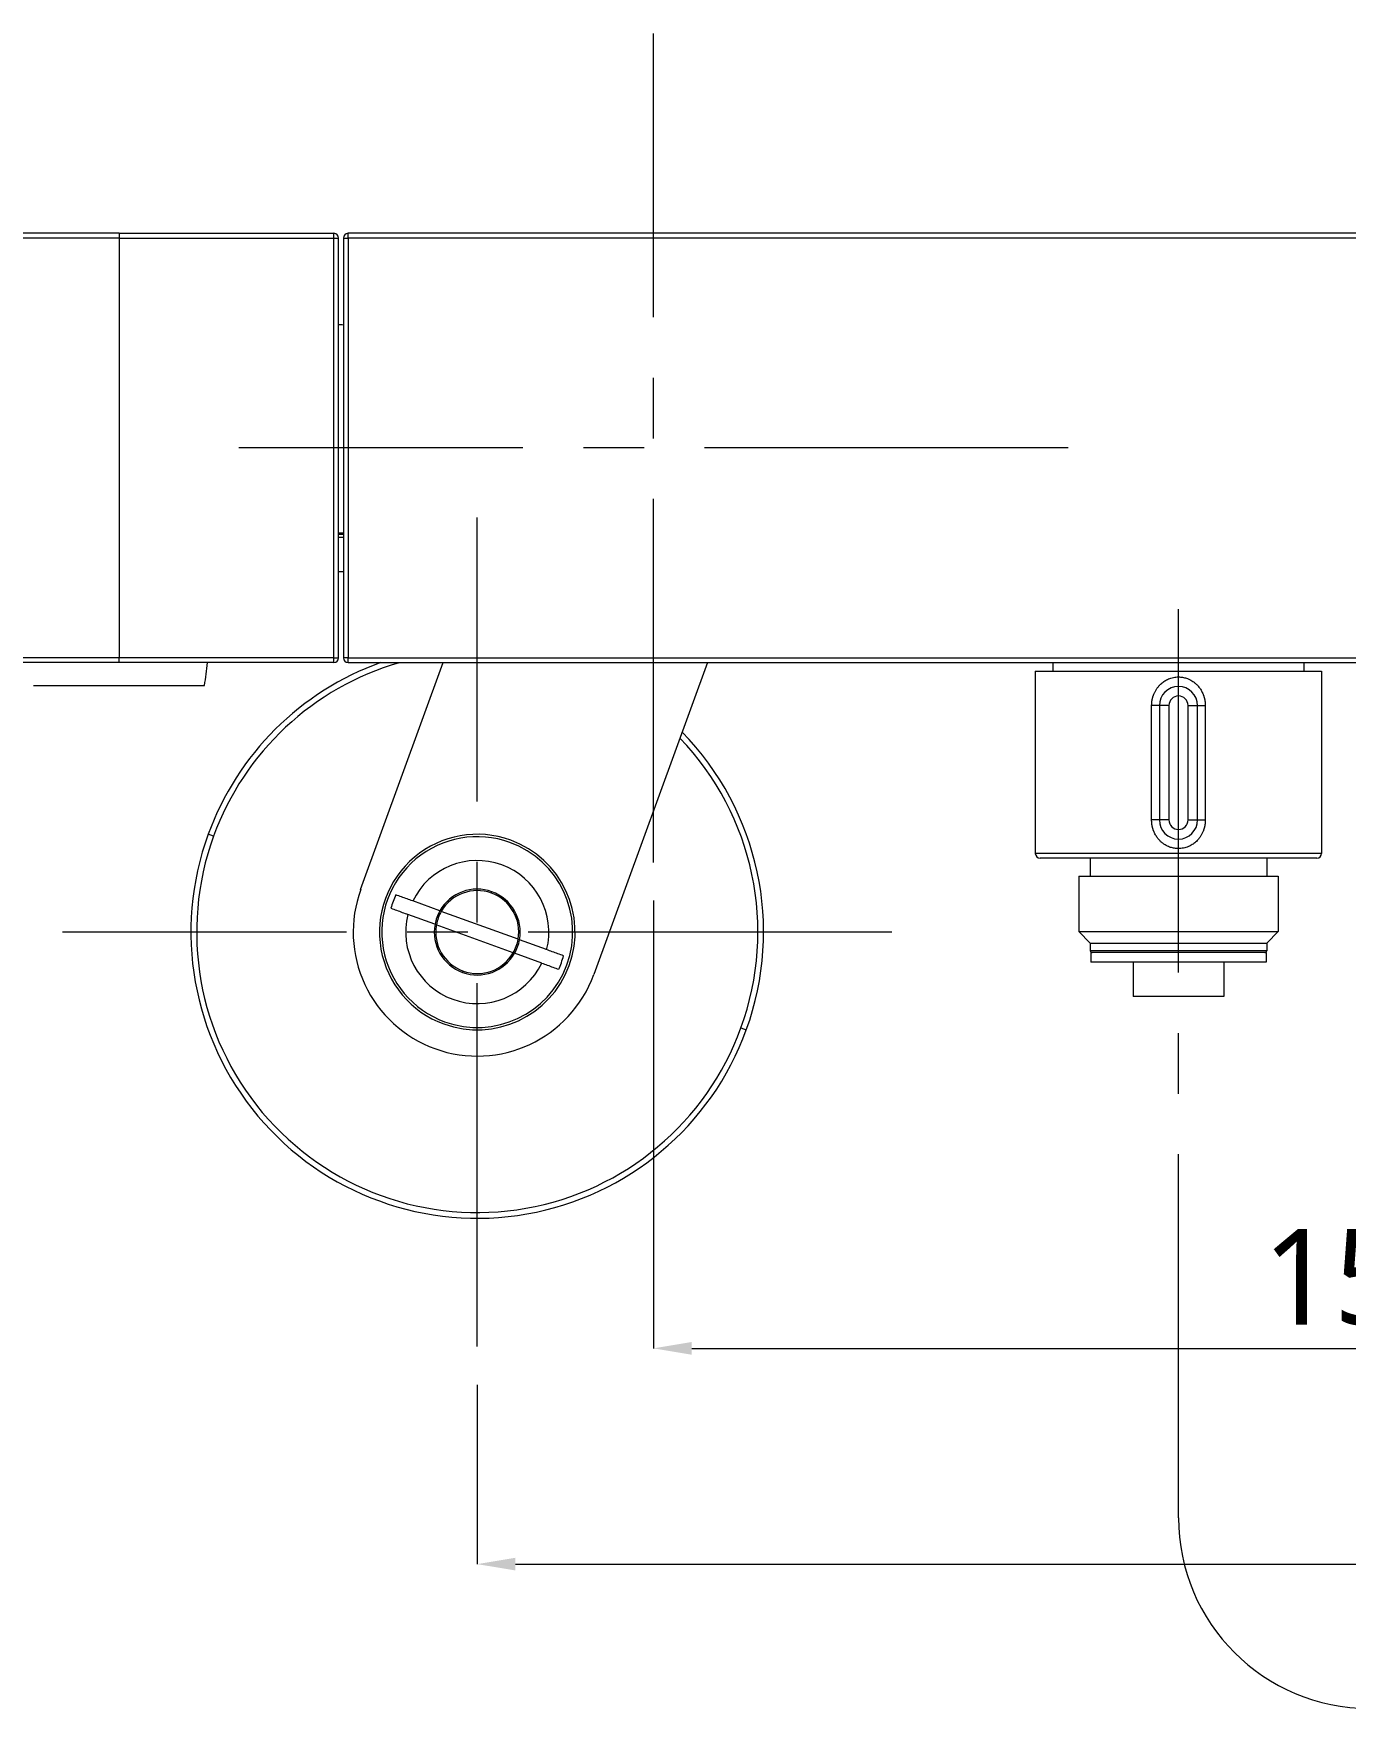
# Model space of a CAD drawing. Extents: x 3349 to 5808, y -3 to 827.
# Drawn here: x 3563.1 to 3700.6, y 116 to 291.6 of the extents above; entities that cross this region are included whole.
import ezdxf

# ---------------------------------------------------------------- set-up
doc = ezdxf.new("R2010")
doc.units = 0
doc.header["$LTSCALE"] = 4
doc.header["$MEASUREMENT"] = 0
doc.header["$PDMODE"] = 3
doc.header["$PDSIZE"] = -10
doc.linetypes.add('CENTER2', pattern=[28.575, 19.05, -3.175, 3.175, -3.175])
doc.layers.get('0').update_dxf_attribs({"linetype": 'CONTINUOUS'})
doc.layers.get('DEFPOINTS').update_dxf_attribs({"linetype": 'CONTINUOUS'})
doc.layers.add('1', color=7, linetype='CONTINUOUS')
doc.layers.add('Cneter', color=1, linetype='CENTER2', lineweight=13)
doc.styles.add('Daelim Dimension', font='NanumGothic.ttf')
doc.dimstyles.new('DEFAULT', dxfattribs={"dimscale": 2, "dimtxt": 2, "dimasz": 2, "dimexe": 0, "dimexo": 2, "dimgap": 1, "dimtad": 1, "dimdec": 1, "dimzin": 9, "dimdsep": 46, "dimtxsty": 'Daelim Dimension', "dimcen": 0.5, "dimclrd": 252, "dimclre": 252, "dimclrt": 3, "dimadec": 1, "dimazin": 0, "dimtfac": 1, "dimtdec": 1, "dimtix": 1, "dimtmove": 0, "dimatfit": 3, "dimfxl": 1, "dimtolj": 1, "dimtzin": 1, "dimlwd": 9, "dimlwe": 9, "dimarcsym": 0})

# ---------------------------------------------------------------- blocks, each defined once
blk = doc.blocks.new('*D3')
at = {"color": 5, "lineweight": 9, "ltscale": 0.5, "transparency": 16777216}
for p, q in [((3628.11, 200.74), (3628.11, 153.8)), ((3778.11, 200.74), (3778.11, 153.8)), ((3632.11, 153.8), (3774.11, 153.8))]:
    blk.add_line(p, q, dxfattribs=at)
at = {"color": 5, "ltscale": 0.5, "transparency": 16777216}
for points in [[(3632.11, 154.47), (3632.11, 153.13), (3628.11, 153.8)], [(3774.11, 154.47), (3774.11, 153.13), (3778.11, 153.8)]]:
    blk.add_solid(points, dxfattribs=at)
at = {"layer": 'DEFPOINTS', "color": 0, "ltscale": 0.5, "transparency": 16777216}
for p in [(3628.11, 204.74), (3778.11, 204.74), (3778.11, 153.8)]:
    blk.add_point(p, dxfattribs=at)
at = {"color": 7, "ltscale": 0.5, "transparency": 16777216, "insert": (3703.11, 161.23), "char_height": 10, "attachment_point": 5, "style": 'Daelim Dimension'}
blk.add_mtext('\\A1;150', dxfattribs=at)
blk = doc.blocks.new('*D4')
at = {"color": 5, "lineweight": 9, "ltscale": 0.5, "transparency": 16777216}
for p, q in [((3609.64, 149.99), (3609.64, 131.18)), ((3796.58, 149.99), (3796.58, 131.18)), ((3613.64, 131.18), (3792.58, 131.18))]:
    blk.add_line(p, q, dxfattribs=at)
at = {"color": 5, "ltscale": 0.5, "transparency": 16777216}
for points in [[(3613.64, 131.85), (3613.64, 130.52), (3609.64, 131.18)], [(3792.58, 131.85), (3792.58, 130.52), (3796.58, 131.18)]]:
    blk.add_solid(points, dxfattribs=at)
at = {"layer": 'DEFPOINTS', "color": 0, "ltscale": 0.5, "transparency": 16777216}
for p in [(3609.64, 153.99), (3796.58, 153.99), (3796.58, 131.18)]:
    blk.add_point(p, dxfattribs=at)
at = {"color": 7, "ltscale": 0.5, "transparency": 16777216, "insert": (3727.15, 138.63), "char_height": 10, "attachment_point": 5, "style": 'Daelim Dimension'}
blk.add_mtext('\\A1;150~250', dxfattribs=at)

msp = doc.modelspace()

# ---------------------------------------------------------------- linework, layer by layer
at = {"layer": '1', "color": 7, "linetype": 'Continuous', "lineweight": 18}
for p, q in [((3572.11, 270.69), (3557.61, 270.69)), ((3572.11, 270.69), (3557.61, 270.69)), ((3572.11, 270.69), (3594.61, 270.69)), ((3572.11, 270.69), (3594.61, 270.69)), ((3749.48, 270.69), (3596.11, 270.69)), ((3749.48, 270.69), (3596.11, 270.69)), ((3595.11, 226.19), (3595.11, 270.19)), ((3595.11, 226.19), (3595.11, 270.19)), ((3595.61, 270.19), (3595.61, 226.19)), ((3595.61, 270.19), (3595.61, 226.19)), ((3595.11, 235.24), (3595.61, 235.23)), ((3595.11, 235.24), (3595.61, 235.23)), ((3572.11, 225.69), (3557.61, 225.69)), ((3572.11, 225.69), (3557.61, 225.69)), ((3594.61, 225.69), (3572.11, 225.69)), ((3594.61, 225.69), (3572.11, 225.69)), ((3596.11, 225.69), (3749.48, 225.69)), ((3596.11, 225.69), (3749.48, 225.69)), ((3597.42, 201.89), (3606.08, 225.69)), ((3633.75, 225.69), (3621.85, 193)), ((3668.11, 224.79), (3698.11, 224.79)), ((3668.11, 224.79), (3668.11, 205.69)), ((3668.11, 224.79), (3698.11, 224.79)), ((3668.11, 224.79), (3668.11, 205.69)), ((3669.96, 225.69), (3669.96, 224.79)), ((3669.96, 225.69), (3669.96, 224.79)), ((3696.26, 225.69), (3696.26, 224.79)), ((3696.26, 225.69), (3696.26, 224.79)), ((3698.11, 224.79), (3698.11, 205.69)), ((3698.11, 224.79), (3698.11, 205.69)), ((3563.15, 223.29), (3581.07, 223.29)), ((3563.15, 223.29), (3581.07, 223.29)), ((3681.11, 221.19), (3681.11, 209.19)), ((3681.11, 221.19), (3681.11, 209.19)), ((3685.11, 209.19), (3685.11, 221.19)), ((3685.11, 209.19), (3685.11, 221.19)), ((3697.61, 205.19), (3668.61, 205.19)), ((3697.61, 205.19), (3668.61, 205.19)), ((3673.86, 205.19), (3673.86, 203.29)), ((3673.86, 205.19), (3673.86, 203.29)), ((3692.36, 205.19), (3692.36, 203.29)), ((3692.36, 205.19), (3692.36, 203.29)), ((3672.66, 203.29), (3672.66, 197.49)), ((3672.66, 203.29), (3693.56, 203.29)), ((3672.66, 203.29), (3672.66, 197.49)), ((3672.66, 203.29), (3693.56, 203.29)), ((3693.56, 203.29), (3693.56, 197.49)), ((3693.56, 203.29), (3693.56, 197.49)), ((3605.72, 199.67), (3602.88, 200.7)), ((3605.21, 198.26), (3602.37, 199.29)), ((3613.92, 196.68), (3605.87, 199.61)), ((3613.41, 195.27), (3605.35, 198.2)), ((3673.86, 196.29), (3672.66, 197.49)), ((3672.66, 197.49), (3693.56, 197.49)), ((3672.66, 197.49), (3693.56, 197.49)), ((3673.86, 196.29), (3672.66, 197.49)), ((3692.36, 196.29), (3693.56, 197.49)), ((3692.36, 196.29), (3693.56, 197.49)), ((3616.39, 194.19), (3613.55, 195.22)), ((3616.91, 195.6), (3614.06, 196.63)), ((3673.86, 196.29), (3673.86, 195.49)), ((3673.86, 196.29), (3692.36, 196.29)), ((3673.86, 196.29), (3673.86, 195.49)), ((3673.86, 196.29), (3692.36, 196.29)), ((3692.31, 195.29), (3673.91, 195.29)), ((3673.91, 195.29), (3673.91, 194.29)), ((3692.31, 195.29), (3673.91, 195.29)), ((3673.91, 195.29), (3673.91, 194.29)), ((3692.31, 195.29), (3692.31, 194.29)), ((3692.31, 195.29), (3692.31, 194.29)), ((3692.36, 196.29), (3692.36, 195.49)), ((3692.36, 196.29), (3692.36, 195.49)), ((3692.31, 194.29), (3673.91, 194.29)), ((3692.31, 194.29), (3673.91, 194.29)), ((3678.36, 194.29), (3678.36, 190.69)), ((3678.36, 194.29), (3678.36, 190.69)), ((3687.86, 194.29), (3687.86, 190.69)), ((3687.86, 194.29), (3687.86, 190.69)), ((3687.86, 190.69), (3678.36, 190.69)), ((3687.86, 190.69), (3678.36, 190.69))]:
    msp.add_line(p, q, dxfattribs=at)
at = {"layer": '1', "color": 7, "linetype": 'Continuous', "lineweight": 13}
for p, q in [((3572.11, 270.69), (3572.11, 270.19)), ((3572.11, 270.69), (3572.11, 270.19)), ((3594.61, 270.19), (3594.61, 270.69)), ((3594.61, 270.19), (3594.61, 270.69)), ((3596.11, 270.19), (3596.11, 270.69)), ((3596.11, 270.19), (3596.11, 270.69)), ((3572.11, 270.19), (3557.11, 270.19)), ((3572.11, 270.19), (3557.11, 270.19)), ((3572.11, 270.19), (3572.11, 226.19)), ((3572.11, 270.19), (3594.61, 270.19)), ((3572.11, 270.19), (3572.11, 226.19)), ((3572.11, 270.19), (3594.61, 270.19)), ((3594.61, 226.19), (3594.61, 270.19)), ((3594.61, 270.19), (3595.11, 270.19)), ((3594.61, 270.19), (3595.11, 270.19)), ((3594.61, 226.19), (3594.61, 270.19)), ((3595.61, 270.19), (3596.11, 270.19)), ((3595.61, 270.19), (3596.11, 270.19)), ((3749.48, 270.19), (3596.11, 270.19)), ((3596.11, 270.19), (3596.11, 226.19)), ((3749.48, 270.19), (3596.11, 270.19)), ((3596.11, 270.19), (3596.11, 226.19)), ((3572.11, 226.19), (3557.11, 226.19)), ((3572.11, 226.19), (3557.11, 226.19)), ((3594.61, 226.19), (3572.11, 226.19)), ((3572.11, 225.69), (3572.11, 226.19)), ((3594.61, 226.19), (3572.11, 226.19)), ((3572.11, 225.69), (3572.11, 226.19)), ((3594.61, 226.19), (3595.11, 226.19)), ((3594.61, 225.69), (3594.61, 226.19)), ((3594.61, 226.19), (3595.11, 226.19)), ((3594.61, 225.69), (3594.61, 226.19)), ((3596.11, 226.19), (3595.61, 226.19)), ((3596.11, 226.19), (3595.61, 226.19)), ((3596.11, 225.69), (3596.11, 226.19)), ((3596.11, 226.19), (3749.48, 226.19)), ((3596.11, 225.69), (3596.11, 226.19)), ((3596.11, 226.19), (3749.48, 226.19)), ((3680.29, 209.19), (3680.29, 221.19)), ((3680.29, 209.19), (3680.29, 221.19)), ((3682.11, 221.19), (3681.11, 221.19)), ((3682.11, 221.19), (3681.11, 221.19)), ((3682.11, 221.19), (3682.11, 209.19)), ((3682.11, 221.19), (3682.11, 209.19)), ((3684.11, 221.19), (3685.11, 221.19)), ((3684.11, 209.19), (3684.11, 221.19)), ((3684.11, 209.19), (3684.11, 221.19)), ((3684.11, 221.19), (3685.11, 221.19)), ((3685.92, 221.19), (3685.92, 209.19)), ((3685.92, 221.19), (3685.92, 209.19)), ((3682.11, 209.19), (3681.11, 209.19)), ((3682.11, 209.19), (3681.11, 209.19)), ((3684.11, 209.19), (3685.11, 209.19)), ((3684.11, 209.19), (3685.11, 209.19)), ((3582.01, 207.5), (3581.45, 207.7)), ((3698.11, 205.69), (3668.11, 205.69)), ((3698.11, 205.69), (3668.11, 205.69)), ((3611.13, 201.53), (3611.18, 201.67)), ((3692.36, 195.49), (3673.86, 195.49)), ((3692.36, 195.49), (3673.86, 195.49)), ((3608.15, 193.36), (3608.1, 193.22)), ((3637.27, 187.39), (3637.83, 187.18))]:
    msp.add_line(p, q, dxfattribs=at)
at = {"layer": '1', "color": 7, "linetype": 'Continuous', "lineweight": 18}
for centre, radius, start, end in [((3594.61, 270.19), 0.5, 0, 90), ((3594.61, 270.19), 0.5, 0, 90), ((3596.11, 270.19), 0.5, 90, 180), ((3596.11, 270.19), 0.5, 90, 180), ((3555.29, 227.79), 26.16, 350.0958, 355.3959), ((3555.29, 227.79), 26.16, 350.0958, 355.3959), ((3609.64, 197.44), 30, 109.7012, 160), ((3609.64, 197.44), 29.4, 106.1491, 160), ((3594.61, 226.19), 0.5, 270, 0), ((3594.61, 226.19), 0.5, 270, 0), ((3596.11, 226.19), 0.5, 180, 270), ((3596.11, 226.19), 0.5, 180, 270), ((3683.11, 221.19), 2, 360, 180), ((3683.11, 221.19), 2, 360, 180), ((3609.64, 197.44), 29.4, 340, 43.7622), ((3609.64, 197.44), 30, 340, 44.3219), ((3683.11, 209.19), 2, 180, 0), ((3683.11, 209.19), 2, 180, 0), ((3609.64, 197.44), 30, 160, 340), ((3609.64, 197.44), 29.4, 160, 340), ((3609.64, 197.44), 10.25, 70, 250), ((3609.64, 197.44), 10, 70, 250), ((3609.64, 197.44), 10.25, 250, 70), ((3609.64, 197.44), 10, 250, 70), ((3668.61, 205.69), 0.5, 180, 270), ((3668.61, 205.69), 0.5, 180, 270), ((3697.61, 205.69), 0.5, 270, 0), ((3697.61, 205.69), 0.5, 270, 0), ((3609.64, 197.44), 7.5, 70, 154.2608), ((3609.64, 197.44), 7.5, 345.7392, 70), ((3609.64, 197.44), 4.5, 70, 150.4059), ((3609.64, 197.44), 13, 160, 250), ((3609.64, 197.44), 9.38, 155.4114, 164.5886), ((3609.64, 197.44), 4.35, 70, 150.0718), ((3609.64, 197.44), 4.35, 349.9282, 70), ((3609.64, 197.44), 4.5, 349.5941, 70), ((3609.64, 197.44), 7.5, 165.7392, 250), ((3609.64, 197.44), 4.5, 150.4059, 169.5941), ((3609.64, 197.44), 4.35, 150.0718, 169.9282), ((3609.64, 197.44), 4.5, 169.5941, 250), ((3609.64, 197.44), 4.35, 169.9282, 250), ((3609.64, 197.44), 4.35, 330.0718, 349.9282), ((3609.64, 197.44), 4.5, 250, 330.4059), ((3609.64, 197.44), 4.35, 250, 330.0718), ((3609.64, 197.44), 4.5, 330.4059, 349.5941), ((3609.64, 197.44), 9.38, 335.4114, 344.5886), ((3674.06, 195.49), 0.2, 180, 270), ((3674.06, 195.49), 0.2, 180, 270), ((3692.16, 195.49), 0.2, 270, 0), ((3692.16, 195.49), 0.2, 270, 0), ((3609.64, 197.44), 7.5, 250, 334.2608), ((3609.64, 197.44), 13, 250, 340)]:
    msp.add_arc(centre, radius, start, end, dxfattribs=at)
at = {"layer": '1', "color": 7, "linetype": 'Continuous', "lineweight": 13}
for centre, start, end in [((3683.11, 221.19), 0, 180), ((3683.11, 221.19), 0, 180), ((3683.11, 209.19), 180, 0), ((3683.11, 209.19), 180, 0)]:
    msp.add_arc(centre, 1, start, end, dxfattribs=at)
at = {"layer": '1', "color": 7, "linetype": 'Continuous', "lineweight": 18}
for points, degree in [([(3595.11, 261.12), (3595.27, 261.12), (3595.44, 261.12), (3595.61, 261.11)], 3), ([(3595.11, 261.12), (3595.27, 261.12), (3595.44, 261.12), (3595.61, 261.11)], 3), ([(3595.11, 239.15), (3595.61, 239.16)], 1), ([(3595.11, 239.15), (3595.61, 239.16)], 1), ([(3602.88, 200.7), (3602.68, 200.77), (3602.29, 200.92), (3601.7, 201.13), (3601.31, 201.27), (3601.11, 201.34)], 3), ([(3600.6, 199.94), (3600.8, 199.86), (3601.19, 199.72), (3601.78, 199.51), (3602.17, 199.36), (3602.37, 199.29)], 3), ([(3618.68, 194.95), (3618.48, 195.02), (3618.09, 195.17), (3617.5, 195.38), (3617.1, 195.52), (3616.91, 195.6)], 3), ([(3616.39, 194.19), (3616.59, 194.12), (3616.98, 193.97), (3617.57, 193.76), (3617.97, 193.61), (3618.16, 193.54)], 3)]:
    msp.add_open_spline(points, degree=degree, dxfattribs=at)
at = {"layer": '1', "color": 7, "linetype": 'Continuous', "lineweight": 13}
msp.add_open_spline([(3595.61, 239.26), (3595.44, 239.25), (3595.27, 239.25), (3595.11, 239.24)], degree=3, dxfattribs=at)
msp.add_open_spline([(3595.61, 239.26), (3595.44, 239.25), (3595.27, 239.25), (3595.11, 239.24)], degree=3, dxfattribs=at)
for points, knots in [([(3595.11, 238.84), (3595.17, 238.84), (3595.34, 238.84), (3595.51, 238.84), (3595.61, 238.84)], [0, 0, 0, 0, 0.400824, 1, 1, 1, 1]), ([(3595.11, 238.84), (3595.17, 238.84), (3595.34, 238.84), (3595.51, 238.84), (3595.61, 238.84)], [0, 0, 0, 0, 0.400824, 1, 1, 1, 1]), ([(3681.11, 221.19), (3681.11, 221.19), (3681.1, 221.19), (3681.08, 221.19), (3681.07, 221.19), (3681.03, 221.19), (3681, 221.19), (3680.95, 221.19), (3680.91, 221.19), (3680.84, 221.19), (3680.8, 221.19), (3680.71, 221.19), (3680.67, 221.19), (3680.57, 221.19), (3680.51, 221.19), (3680.41, 221.19), (3680.35, 221.19), (3680.29, 221.19)], [0, 0, 0, 0, 0.124329, 0.124329, 0.249425, 0.249425, 0.374521, 0.374521, 0.499617, 0.499617, 0.624713, 0.624713, 0.749808, 0.749808, 0.874904, 0.874904, 1, 1, 1, 1]), ([(3681.11, 221.19), (3681.11, 221.19), (3681.1, 221.19), (3681.08, 221.19), (3681.07, 221.19), (3681.03, 221.19), (3681, 221.19), (3680.95, 221.19), (3680.91, 221.19), (3680.84, 221.19), (3680.8, 221.19), (3680.71, 221.19), (3680.67, 221.19), (3680.57, 221.19), (3680.51, 221.19), (3680.41, 221.19), (3680.35, 221.19), (3680.29, 221.19)], [0, 0, 0, 0, 0.124329, 0.124329, 0.249425, 0.249425, 0.374521, 0.374521, 0.499617, 0.499617, 0.624713, 0.624713, 0.749808, 0.749808, 0.874904, 0.874904, 1, 1, 1, 1]), ([(3685.11, 209.19), (3685.11, 209.19), (3685.11, 209.19), (3685.13, 209.19), (3685.15, 209.19), (3685.19, 209.19), (3685.21, 209.19), (3685.27, 209.19), (3685.3, 209.19), (3685.37, 209.19), (3685.41, 209.19), (3685.5, 209.19), (3685.55, 209.19), (3685.65, 209.19), (3685.7, 209.19), (3685.81, 209.19), (3685.86, 209.19), (3685.92, 209.19)], [0, 0, 0, 0, 0.124328, 0.124328, 0.249424, 0.249424, 0.37452, 0.37452, 0.499616, 0.499616, 0.624712, 0.624712, 0.749808, 0.749808, 0.874904, 0.874904, 1, 1, 1, 1]), ([(3685.11, 209.19), (3685.11, 209.19), (3685.11, 209.19), (3685.13, 209.19), (3685.15, 209.19), (3685.19, 209.19), (3685.21, 209.19), (3685.27, 209.19), (3685.3, 209.19), (3685.37, 209.19), (3685.41, 209.19), (3685.5, 209.19), (3685.55, 209.19), (3685.65, 209.19), (3685.7, 209.19), (3685.81, 209.19), (3685.86, 209.19), (3685.92, 209.19)], [0, 0, 0, 0, 0.124328, 0.124328, 0.249424, 0.249424, 0.37452, 0.37452, 0.499616, 0.499616, 0.624712, 0.624712, 0.749808, 0.749808, 0.874904, 0.874904, 1, 1, 1, 1])]:
    msp.add_open_spline(points, degree=3, knots=knots, dxfattribs=at)
at = {"layer": '1', "color": 7, "linetype": 'Continuous', "lineweight": 18}
for points, knots in [([(3680.29, 221.19), (3680.29, 221.2), (3680.29, 221.21), (3680.29, 221.24), (3680.3, 221.27), (3680.3, 221.29), (3680.3, 221.32), (3680.3, 221.34), (3680.3, 221.37), (3680.3, 221.4), (3680.3, 221.42), (3680.31, 221.45), (3680.31, 221.47), (3680.31, 221.5), (3680.31, 221.53), (3680.32, 221.55), (3680.32, 221.58), (3680.32, 221.6), (3680.33, 221.63), (3680.33, 221.66), (3680.33, 221.68), (3680.34, 221.71), (3680.34, 221.73), (3680.35, 221.76), (3680.35, 221.78), (3680.36, 221.81), (3680.36, 221.84), (3680.37, 221.86), (3680.37, 221.89), (3680.38, 221.91), (3680.39, 221.94), (3680.39, 221.96), (3680.4, 221.99), (3680.41, 222.01), (3680.41, 222.04), (3680.42, 222.07), (3680.43, 222.09), (3680.44, 222.12), (3680.44, 222.14), (3680.45, 222.17), (3680.46, 222.19), (3680.47, 222.22), (3680.48, 222.24), (3680.49, 222.27), (3680.5, 222.29), (3680.51, 222.32), (3680.52, 222.34), (3680.56, 222.45), (3680.65, 222.64), (3680.79, 222.9), (3680.96, 223.13), (3681.14, 223.34), (3681.32, 223.5), (3681.49, 223.64), (3681.67, 223.77), (3681.86, 223.88), (3682.08, 223.98), (3682.32, 224.07), (3682.58, 224.14), (3682.84, 224.18), (3683.09, 224.19), (3683.32, 224.18), (3683.53, 224.16), (3683.74, 224.11), (3683.94, 224.05), (3684.16, 223.97), (3684.4, 223.86), (3684.63, 223.71), (3684.85, 223.54), (3685.04, 223.37), (3685.19, 223.21), (3685.31, 223.05), (3685.42, 222.89), (3685.52, 222.72), (3685.61, 222.55), (3685.67, 222.41), (3685.71, 222.31), (3685.73, 222.26), (3685.75, 222.21), (3685.77, 222.16), (3685.78, 222.1), (3685.8, 222.05), (3685.81, 222), (3685.83, 221.95), (3685.84, 221.89), (3685.85, 221.84), (3685.86, 221.79), (3685.87, 221.73), (3685.88, 221.68), (3685.89, 221.62), (3685.9, 221.57), (3685.9, 221.52), (3685.91, 221.46), (3685.91, 221.41), (3685.91, 221.35), (3685.92, 221.3), (3685.92, 221.24), (3685.92, 221.21), (3685.92, 221.19)], [0, 0, 0, 0, 0.002874, 0.005744, 0.008613, 0.011479, 0.014343, 0.017205, 0.020065, 0.022924, 0.025781, 0.028637, 0.031493, 0.034348, 0.037202, 0.040056, 0.04291, 0.045765, 0.048619, 0.051475, 0.054331, 0.057188, 0.060046, 0.062906, 0.065767, 0.068631, 0.071496, 0.074363, 0.077233, 0.080106, 0.082982, 0.08586, 0.088742, 0.091628, 0.094517, 0.09741, 0.100307, 0.103209, 0.106115, 0.109025, 0.111941, 0.114862, 0.117788, 0.120719, 0.123656, 0.126599, 0.129548, 0.132504, 0.165431, 0.197621, 0.229374, 0.261003, 0.285623, 0.309961, 0.334168, 0.358397, 0.382803, 0.412529, 0.441756, 0.470777, 0.499895, 0.523272, 0.546472, 0.569646, 0.592945, 0.616519, 0.646903, 0.677221, 0.70778, 0.738882, 0.760221, 0.781507, 0.802835, 0.824296, 0.845984, 0.867985, 0.874085, 0.880164, 0.886223, 0.892264, 0.898288, 0.904298, 0.910295, 0.916282, 0.922259, 0.928229, 0.934194, 0.940156, 0.946116, 0.952077, 0.95804, 0.964006, 0.969979, 0.97596, 0.981951, 0.987953, 0.993969, 1, 1, 1, 1]), ([(3680.29, 221.19), (3680.29, 221.2), (3680.29, 221.21), (3680.29, 221.24), (3680.3, 221.27), (3680.3, 221.29), (3680.3, 221.32), (3680.3, 221.34), (3680.3, 221.37), (3680.3, 221.4), (3680.3, 221.42), (3680.31, 221.45), (3680.31, 221.47), (3680.31, 221.5), (3680.31, 221.53), (3680.32, 221.55), (3680.32, 221.58), (3680.32, 221.6), (3680.33, 221.63), (3680.33, 221.66), (3680.33, 221.68), (3680.34, 221.71), (3680.34, 221.73), (3680.35, 221.76), (3680.35, 221.78), (3680.36, 221.81), (3680.36, 221.84), (3680.37, 221.86), (3680.37, 221.89), (3680.38, 221.91), (3680.39, 221.94), (3680.39, 221.96), (3680.4, 221.99), (3680.41, 222.01), (3680.41, 222.04), (3680.42, 222.07), (3680.43, 222.09), (3680.44, 222.12), (3680.44, 222.14), (3680.45, 222.17), (3680.46, 222.19), (3680.47, 222.22), (3680.48, 222.24), (3680.49, 222.27), (3680.5, 222.29), (3680.51, 222.32), (3680.52, 222.34), (3680.56, 222.45), (3680.65, 222.64), (3680.79, 222.9), (3680.96, 223.13), (3681.14, 223.34), (3681.32, 223.5), (3681.49, 223.64), (3681.67, 223.77), (3681.86, 223.88), (3682.08, 223.98), (3682.32, 224.07), (3682.58, 224.14), (3682.84, 224.18), (3683.09, 224.19), (3683.32, 224.18), (3683.53, 224.16), (3683.74, 224.11), (3683.94, 224.05), (3684.16, 223.97), (3684.4, 223.86), (3684.63, 223.71), (3684.85, 223.54), (3685.04, 223.37), (3685.19, 223.21), (3685.31, 223.05), (3685.42, 222.89), (3685.52, 222.72), (3685.61, 222.55), (3685.67, 222.41), (3685.71, 222.31), (3685.73, 222.26), (3685.75, 222.21), (3685.77, 222.16), (3685.78, 222.1), (3685.8, 222.05), (3685.81, 222), (3685.83, 221.95), (3685.84, 221.89), (3685.85, 221.84), (3685.86, 221.79), (3685.87, 221.73), (3685.88, 221.68), (3685.89, 221.62), (3685.9, 221.57), (3685.9, 221.52), (3685.91, 221.46), (3685.91, 221.41), (3685.91, 221.35), (3685.92, 221.3), (3685.92, 221.24), (3685.92, 221.21), (3685.92, 221.19)], [0, 0, 0, 0, 0.002874, 0.005744, 0.008613, 0.011479, 0.014343, 0.017205, 0.020065, 0.022924, 0.025781, 0.028637, 0.031493, 0.034348, 0.037202, 0.040056, 0.04291, 0.045765, 0.048619, 0.051475, 0.054331, 0.057188, 0.060046, 0.062906, 0.065767, 0.068631, 0.071496, 0.074363, 0.077233, 0.080106, 0.082982, 0.08586, 0.088742, 0.091628, 0.094517, 0.09741, 0.100307, 0.103209, 0.106115, 0.109025, 0.111941, 0.114862, 0.117788, 0.120719, 0.123656, 0.126599, 0.129548, 0.132504, 0.165431, 0.197621, 0.229374, 0.261003, 0.285623, 0.309961, 0.334168, 0.358397, 0.382803, 0.412529, 0.441756, 0.470777, 0.499895, 0.523272, 0.546472, 0.569646, 0.592945, 0.616519, 0.646903, 0.677221, 0.70778, 0.738882, 0.760221, 0.781507, 0.802835, 0.824296, 0.845984, 0.867985, 0.874085, 0.880164, 0.886223, 0.892264, 0.898288, 0.904298, 0.910295, 0.916282, 0.922259, 0.928229, 0.934194, 0.940156, 0.946116, 0.952077, 0.95804, 0.964006, 0.969979, 0.97596, 0.981951, 0.987953, 0.993969, 1, 1, 1, 1]), ([(3685.92, 209.19), (3685.92, 209.18), (3685.92, 209.16), (3685.92, 209.13), (3685.92, 209.11), (3685.92, 209.08), (3685.92, 209.06), (3685.92, 209.03), (3685.91, 209), (3685.91, 208.98), (3685.91, 208.95), (3685.91, 208.93), (3685.91, 208.9), (3685.9, 208.87), (3685.9, 208.85), (3685.9, 208.82), (3685.89, 208.8), (3685.89, 208.77), (3685.89, 208.74), (3685.88, 208.72), (3685.88, 208.69), (3685.88, 208.67), (3685.87, 208.64), (3685.87, 208.62), (3685.86, 208.59), (3685.86, 208.56), (3685.85, 208.54), (3685.84, 208.51), (3685.84, 208.49), (3685.83, 208.46), (3685.83, 208.44), (3685.82, 208.41), (3685.81, 208.38), (3685.81, 208.36), (3685.8, 208.33), (3685.79, 208.31), (3685.78, 208.28), (3685.78, 208.26), (3685.77, 208.23), (3685.76, 208.21), (3685.75, 208.18), (3685.74, 208.16), (3685.73, 208.13), (3685.73, 208.11), (3685.72, 208.08), (3685.71, 208.06), (3685.7, 208.03), (3685.65, 207.92), (3685.57, 207.73), (3685.42, 207.48), (3685.25, 207.24), (3685.08, 207.04), (3684.9, 206.87), (3684.73, 206.73), (3684.54, 206.6), (3684.35, 206.49), (3684.13, 206.39), (3683.9, 206.3), (3683.64, 206.24), (3683.37, 206.2), (3683.12, 206.18), (3682.89, 206.19), (3682.68, 206.22), (3682.47, 206.26), (3682.27, 206.32), (3682.05, 206.4), (3681.82, 206.51), (3681.58, 206.66), (3681.36, 206.83), (3681.17, 207), (3681.02, 207.17), (3680.9, 207.32), (3680.79, 207.48), (3680.69, 207.65), (3680.6, 207.83), (3680.54, 207.96), (3680.5, 208.06), (3680.48, 208.11), (3680.46, 208.17), (3680.45, 208.22), (3680.43, 208.27), (3680.41, 208.32), (3680.4, 208.38), (3680.39, 208.43), (3680.37, 208.48), (3680.36, 208.54), (3680.35, 208.59), (3680.34, 208.64), (3680.33, 208.7), (3680.32, 208.75), (3680.32, 208.8), (3680.31, 208.86), (3680.31, 208.91), (3680.3, 208.97), (3680.3, 209.02), (3680.3, 209.08), (3680.29, 209.13), (3680.29, 209.17), (3680.29, 209.19)], [0, 0, 0, 0, 0.002874, 0.005745, 0.008613, 0.011479, 0.014343, 0.017205, 0.020065, 0.022924, 0.025782, 0.028638, 0.031493, 0.034348, 0.037203, 0.040057, 0.042911, 0.045766, 0.04862, 0.051476, 0.054332, 0.057189, 0.060047, 0.062907, 0.065768, 0.068632, 0.071497, 0.074365, 0.077235, 0.080107, 0.082983, 0.085862, 0.088744, 0.091629, 0.094519, 0.097412, 0.100309, 0.10321, 0.106116, 0.109027, 0.111943, 0.114863, 0.117789, 0.120721, 0.123658, 0.126601, 0.12955, 0.132505, 0.165432, 0.197623, 0.229377, 0.261007, 0.285628, 0.309966, 0.334174, 0.358404, 0.382812, 0.412539, 0.441766, 0.470788, 0.499905, 0.523281, 0.54648, 0.569654, 0.592953, 0.616529, 0.646912, 0.677229, 0.707787, 0.738885, 0.760222, 0.781507, 0.802833, 0.824295, 0.845982, 0.867984, 0.874085, 0.880164, 0.886223, 0.892264, 0.898288, 0.904299, 0.910296, 0.916282, 0.92226, 0.92823, 0.934195, 0.940157, 0.946117, 0.952078, 0.958041, 0.964007, 0.96998, 0.975961, 0.981952, 0.987954, 0.993969, 1, 1, 1, 1]), ([(3685.92, 209.19), (3685.92, 209.18), (3685.92, 209.16), (3685.92, 209.13), (3685.92, 209.11), (3685.92, 209.08), (3685.92, 209.06), (3685.92, 209.03), (3685.91, 209), (3685.91, 208.98), (3685.91, 208.95), (3685.91, 208.93), (3685.91, 208.9), (3685.9, 208.87), (3685.9, 208.85), (3685.9, 208.82), (3685.89, 208.8), (3685.89, 208.77), (3685.89, 208.74), (3685.88, 208.72), (3685.88, 208.69), (3685.88, 208.67), (3685.87, 208.64), (3685.87, 208.62), (3685.86, 208.59), (3685.86, 208.56), (3685.85, 208.54), (3685.84, 208.51), (3685.84, 208.49), (3685.83, 208.46), (3685.83, 208.44), (3685.82, 208.41), (3685.81, 208.38), (3685.81, 208.36), (3685.8, 208.33), (3685.79, 208.31), (3685.78, 208.28), (3685.78, 208.26), (3685.77, 208.23), (3685.76, 208.21), (3685.75, 208.18), (3685.74, 208.16), (3685.73, 208.13), (3685.73, 208.11), (3685.72, 208.08), (3685.71, 208.06), (3685.7, 208.03), (3685.65, 207.92), (3685.57, 207.73), (3685.42, 207.48), (3685.25, 207.24), (3685.08, 207.04), (3684.9, 206.87), (3684.73, 206.73), (3684.54, 206.6), (3684.35, 206.49), (3684.13, 206.39), (3683.9, 206.3), (3683.64, 206.24), (3683.37, 206.2), (3683.12, 206.18), (3682.89, 206.19), (3682.68, 206.22), (3682.47, 206.26), (3682.27, 206.32), (3682.05, 206.4), (3681.82, 206.51), (3681.58, 206.66), (3681.36, 206.83), (3681.17, 207), (3681.02, 207.17), (3680.9, 207.32), (3680.79, 207.48), (3680.69, 207.65), (3680.6, 207.83), (3680.54, 207.96), (3680.5, 208.06), (3680.48, 208.11), (3680.46, 208.17), (3680.45, 208.22), (3680.43, 208.27), (3680.41, 208.32), (3680.4, 208.38), (3680.39, 208.43), (3680.37, 208.48), (3680.36, 208.54), (3680.35, 208.59), (3680.34, 208.64), (3680.33, 208.7), (3680.32, 208.75), (3680.32, 208.8), (3680.31, 208.86), (3680.31, 208.91), (3680.3, 208.97), (3680.3, 209.02), (3680.3, 209.08), (3680.29, 209.13), (3680.29, 209.17), (3680.29, 209.19)], [0, 0, 0, 0, 0.002874, 0.005745, 0.008613, 0.011479, 0.014343, 0.017205, 0.020065, 0.022924, 0.025782, 0.028638, 0.031493, 0.034348, 0.037203, 0.040057, 0.042911, 0.045766, 0.04862, 0.051476, 0.054332, 0.057189, 0.060047, 0.062907, 0.065768, 0.068632, 0.071497, 0.074365, 0.077235, 0.080107, 0.082983, 0.085862, 0.088744, 0.091629, 0.094519, 0.097412, 0.100309, 0.10321, 0.106116, 0.109027, 0.111943, 0.114863, 0.117789, 0.120721, 0.123658, 0.126601, 0.12955, 0.132505, 0.165432, 0.197623, 0.229377, 0.261007, 0.285628, 0.309966, 0.334174, 0.358404, 0.382812, 0.412539, 0.441766, 0.470788, 0.499905, 0.523281, 0.54648, 0.569654, 0.592953, 0.616529, 0.646912, 0.677229, 0.707787, 0.738885, 0.760222, 0.781507, 0.802833, 0.824295, 0.845982, 0.867984, 0.874085, 0.880164, 0.886223, 0.892264, 0.898288, 0.904299, 0.910296, 0.916282, 0.92226, 0.92823, 0.934195, 0.940157, 0.946117, 0.952078, 0.958041, 0.964007, 0.96998, 0.975961, 0.981952, 0.987954, 0.993969, 1, 1, 1, 1])]:
    msp.add_open_spline(points, degree=3, knots=knots, dxfattribs=at)
at = {"layer": '1', "color": 7, "linetype": 'Continuous', "lineweight": 13}
for points, weights in [([(3685.11, 221.19), (3685.11, 221.19), (3685.42, 221.19), (3685.92, 221.19)], [1.17169096587, 0.972300518482, 0.946579155725, 1.0945268776]), ([(3685.11, 221.19), (3685.11, 221.19), (3685.42, 221.19), (3685.92, 221.19)], [1.17169096587, 0.972300518482, 0.946579155725, 1.0945268776]), ([(3681.11, 209.19), (3681.11, 209.19), (3680.79, 209.19), (3680.29, 209.19)], [1.17169151653, 0.972300932344, 0.946579114089, 1.09452606176]), ([(3681.11, 209.19), (3681.11, 209.19), (3680.79, 209.19), (3680.29, 209.19)], [1.17169151653, 0.972300932344, 0.946579114089, 1.09452606176])]:
    msp.add_rational_spline(points, weights, degree=3, dxfattribs=at)
at = {"layer": 'Cneter', "lineweight": 5, "ltscale": 0.5}
for p, q in [((3628.11, 204.74), (3628.11, 291.64)), ((3671.56, 248.19), (3584.66, 248.19)), ((3609.64, 153.99), (3609.64, 240.89)), ((3683.11, 136.05), (3683.11, 235.57)), ((3653.09, 197.44), (3566.19, 197.44))]:
    msp.add_line(p, q, dxfattribs=at)
msp.add_arc((3703.11, 136.05), 20, 180, 270, dxfattribs=at)

# ---------------------------------------------------------------- dimensions: what is measured, and where the dimension line sits
at = {"color": 5, "ltscale": 0.5}
dim = msp.add_linear_dim(base=(3778.11, 153.8), p1=(3628.11, 204.74), p2=(3778.11, 204.74), dimstyle='DEFAULT', override={"dimtxt": 5, "dimclrd": 5, "dimclre": 5, "dimclrt": 7}, dxfattribs=at)
dim.commit()
dim.dimension.update_dxf_attribs({"geometry": '*D3', "text_midpoint": (3703.11, 161.23)})
dim = msp.add_linear_dim(base=(3796.58, 131.18), p1=(3609.64, 153.99), p2=(3796.58, 153.99), text='150~250', dimstyle='DEFAULT', override={"dimtxt": 5, "dimclrd": 5, "dimclre": 5, "dimclrt": 7}, dxfattribs=at)
dim.commit()
dim.dimension.update_dxf_attribs({"geometry": '*D4', "text_midpoint": (3727.15, 131.18), "dimtype": 160})

doc.saveas('drawing.dxf')
